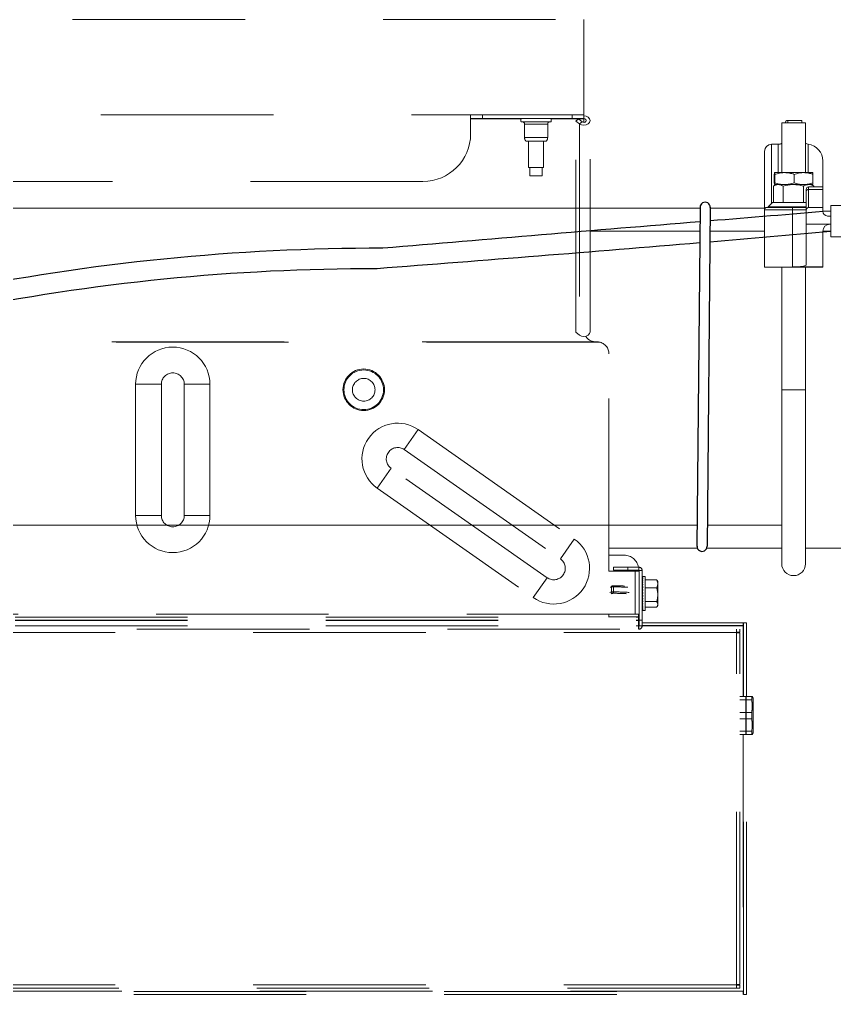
# Model space of a CAD drawing. Header units: feet. Extents: x 0.3 to 98.5, y -18.6 to 31.5.
# Drawn here: x 61.306 to 61.897, y -5.696 to -4.99 of the extents above; entities that cross this region are included whole.
import ezdxf

# ---------------------------------------------------------------- set-up
doc = ezdxf.new("R2010")
doc.units = ezdxf.units.FT
doc.header["$MEASUREMENT"] = 0
doc.linetypes.add('DASHED2', pattern=[0.375, 0.25, -0.125])
for name, color, linetype in [('E-DETL', 1, 'Continuous'), ('S-STEL-ANGL', 3, 'Continuous'), ('S-TRACKER TABLE', 252, 'Continuous'), ('STRINGS', 30, 'Continuous')]:
    doc.layers.add(name, color=color, linetype=linetype)

msp = doc.modelspace()

# ---------------------------------------------------------------- linework, layer by layer
at = {"layer": 'E-DETL', "color": 10, "linetype": 'Continuous', "lineweight": 0}
msp.add_lwpolyline([(61.89406, -5.12463), (61.94368, -5.12463), (61.94368, -5.1473), (61.89406, -5.1473)], close=True, dxfattribs=at)
at = {"layer": 'S-STEL-ANGL', "flags": 128}
for points in [[(61.79946, -5.12578), (61.79718, -5.3716)], [(61.80674, -5.12584), (61.80447, -5.37167)]]:
    msp.add_lwpolyline(points, dxfattribs=at)
at = {"layer": 'S-STEL-ANGL'}
for centre, start, end in [((61.8031, -5.12592), 357.76861, 181.17011), ((61.80083, -5.37152), 177.76861, 1.17011)]:
    msp.add_arc(centre, 0.00364, start, end, dxfattribs=at)
at = {"layer": 'S-TRACKER TABLE', "linetype": 'DASHED2', "lineweight": 15, "ltscale": 0.5}
for p, q in [((61.11971, -4.98997), (61.71521, -4.98997)), ((61.71521, -4.98997), (61.71521, -5.05901)), ((61.71526, -5.05901), (61.1195, -5.05901)), ((61.63314, -5.05901), (61.63314, -5.07275)), ((61.71526, -5.06177), (61.63314, -5.06177)), ((61.63314, -5.06182), (61.66972, -5.06182)), ((61.64177, -5.05901), (61.64177, -5.06177)), ((61.69149, -5.06182), (61.71526, -5.06182)), ((61.70663, -5.06177), (61.70663, -5.05901)), ((61.71134, -5.06201), (61.70939, -5.06351)), ((61.71134, -5.06201), (61.71404, -5.06408)), ((61.71526, -5.06447), (61.71526, -5.05901)), ((61.66973, -5.06401), (61.69148, -5.06401)), ((61.67222, -5.06574), (61.67222, -5.07535)), ((61.67222, -5.06574), (61.68899, -5.06574)), ((61.68899, -5.07535), (61.68899, -5.06574)), ((61.70939, -5.06351), (61.71209, -5.06558)), ((61.70939, -5.21652), (61.70939, -5.06351)), ((61.71404, -5.06408), (61.71209, -5.06558)), ((61.71209, -5.06558), (61.71209, -5.21859)), ((61.71975, -5.21616), (61.71975, -5.06314)), ((61.67222, -5.07535), (61.68899, -5.07535)), ((61.67317, -5.07803), (61.68804, -5.07803)), ((61.67512, -5.07803), (61.67512, -5.0971)), ((61.68608, -5.0971), (61.68608, -5.07803)), ((61.68608, -5.0971), (61.67512, -5.0971)), ((61.67612, -5.0971), (61.67612, -5.10313)), ((61.68509, -5.10313), (61.68509, -5.0971)), ((61.68509, -5.10313), (61.67612, -5.10313)), ((61.59862, -5.10727), (61.23614, -5.10727)), ((61.71209, -5.21859), (61.70939, -5.21652)), ((61.72626, -5.2236), (61.1085, -5.2236)), ((61.72311, -5.22343), (61.11181, -5.22343)), ((61.72476, -5.22347), (61.72389, -5.22347)), ((61.73339, -5.3895), (61.73339, -5.2321)), ((61.39044, -5.25417), (61.40909, -5.25417)), ((61.39044, -5.25417), (61.39044, -5.34911)), ((61.40909, -5.25417), (61.40909, -5.34911)), ((61.42567, -5.25417), (61.44432, -5.25417)), ((61.42567, -5.34911), (61.42567, -5.25417)), ((61.44432, -5.34911), (61.44432, -5.25417)), ((61.58509, -5.30144), (61.59519, -5.28702)), ((61.59519, -5.28702), (61.7083, -5.36623)), ((61.58509, -5.30144), (61.6982, -5.38064)), ((61.56549, -5.32944), (61.57558, -5.31502)), ((61.6887, -5.39422), (61.57558, -5.31502)), ((61.56549, -5.32944), (61.6786, -5.40864)), ((61.39044, -5.34911), (61.40909, -5.34911)), ((61.42567, -5.34911), (61.44432, -5.34911)), ((61.6982, -5.38064), (61.7083, -5.36623)), ((61.74452, -5.378), (61.73339, -5.378)), ((61.7367, -5.38873), (61.7367, -5.38663)), ((61.7367, -5.38663), (61.75509, -5.38663)), ((61.74706, -5.38663), (61.74706, -5.38873)), ((61.75509, -5.38873), (61.75509, -5.38663)), ((61.6786, -5.40864), (61.6887, -5.39422)), ((61.75531, -5.3895), (61.73339, -5.3895)), ((61.75509, -5.38873), (61.7367, -5.38873)), ((61.75233, -5.42056), (61.75233, -5.3895)), ((61.75488, -5.3895), (61.75488, -5.38873)), ((61.75531, -5.38895), (61.75741, -5.38895)), ((61.75531, -5.42918), (61.75531, -5.38895)), ((61.75741, -5.42918), (61.75741, -5.38895)), ((61.75749, -5.3934), (61.75772, -5.3934)), ((61.75749, -5.3934), (61.75749, -5.39342)), ((61.75749, -5.39342), (61.75761, -5.39342)), ((61.75749, -5.39346), (61.75749, -5.39342)), ((61.75749, -5.39346), (61.75798, -5.39346)), ((61.75749, -5.39346), (61.75751, -5.39386)), ((61.75749, -5.39352), (61.75749, -5.39352)), ((61.7575, -5.39364), (61.75749, -5.39352)), ((61.75749, -5.39364), (61.7575, -5.39364)), ((61.7575, -5.39375), (61.75749, -5.39364)), ((61.75749, -5.39375), (61.7575, -5.39375)), ((61.7575, -5.39387), (61.75749, -5.39375)), ((61.75749, -5.39388), (61.75798, -5.39388)), ((61.75752, -5.3946), (61.75749, -5.39388)), ((61.75749, -5.39402), (61.7575, -5.39402)), ((61.7575, -5.39424), (61.75749, -5.39402)), ((61.75749, -5.39425), (61.75751, -5.39425)), ((61.7575, -5.39443), (61.75749, -5.39425)), ((61.75749, -5.39443), (61.75751, -5.39443)), ((61.7575, -5.39464), (61.75749, -5.39443)), ((61.75749, -5.39465), (61.75798, -5.39465)), ((61.75754, -5.39565), (61.75749, -5.39465)), ((61.75969, -5.39339), (61.75757, -5.39339)), ((61.75969, -5.4179), (61.75969, -5.39339)), ((61.73591, -5.40014), (61.73504, -5.40032)), ((61.73532, -5.40098), (61.73532, -5.40461)), ((61.73658, -5.40554), (61.73658, -5.4001)), ((61.75751, -5.40039), (61.75741, -5.40039)), ((61.75741, -5.4004), (61.75757, -5.4004)), ((61.75756, -5.40042), (61.75741, -5.40042)), ((61.75754, -5.4005), (61.75741, -5.4005)), ((61.75741, -5.4006), (61.75752, -5.4006)), ((61.7575, -5.40068), (61.75741, -5.40068)), ((61.75741, -5.40093), (61.75751, -5.40093)), ((61.75752, -5.401), (61.75741, -5.401)), ((61.75741, -5.40141), (61.75756, -5.40141)), ((61.75757, -5.40147), (61.75741, -5.40147)), ((61.75749, -5.39487), (61.7575, -5.39487)), ((61.75751, -5.39518), (61.75749, -5.39487)), ((61.75749, -5.39521), (61.75752, -5.39521)), ((61.7575, -5.39546), (61.75749, -5.39521)), ((61.75749, -5.39546), (61.75753, -5.39546)), ((61.7575, -5.39573), (61.75749, -5.39546)), ((61.75749, -5.39576), (61.75798, -5.39576)), ((61.75755, -5.39698), (61.75749, -5.39576)), ((61.75749, -5.39605), (61.75751, -5.39605)), ((61.75751, -5.39643), (61.75749, -5.39605)), ((61.75749, -5.39648), (61.75753, -5.39648)), ((61.75751, -5.3968), (61.75749, -5.39648)), ((61.75749, -5.3968), (61.75754, -5.3968)), ((61.75751, -5.39711), (61.75749, -5.3968)), ((61.75749, -5.39717), (61.75798, -5.39717)), ((61.75757, -5.39855), (61.75749, -5.39717)), ((61.75749, -5.39751), (61.75751, -5.39751)), ((61.75752, -5.39794), (61.75749, -5.39751)), ((61.75749, -5.39803), (61.75754, -5.39803)), ((61.75752, -5.39841), (61.75749, -5.39803)), ((61.75749, -5.39841), (61.75756, -5.39841)), ((61.75751, -5.39875), (61.75749, -5.39841)), ((61.75749, -5.39883), (61.75798, -5.39883)), ((61.7576, -5.40029), (61.75749, -5.39883)), ((61.75749, -5.39923), (61.75752, -5.39923)), ((61.75753, -5.39968), (61.75749, -5.39923)), ((61.75749, -5.39982), (61.75756, -5.39982)), ((61.75753, -5.40023), (61.75749, -5.39982)), ((61.75749, -5.40023), (61.75759, -5.40023)), ((61.75751, -5.4004), (61.75749, -5.40023)), ((61.75749, -5.40071), (61.75798, -5.40071)), ((61.75763, -5.40213), (61.75749, -5.40071)), ((61.75969, -5.39569), (61.76803, -5.39569)), ((61.75969, -5.39574), (61.76803, -5.39574)), ((61.75969, -5.40163), (61.76803, -5.40163)), ((61.76803, -5.39574), (61.76822, -5.39621)), ((61.76803, -5.40163), (61.7688, -5.39869)), ((61.7688, -5.39702), (61.76831, -5.39616)), ((61.7688, -5.39702), (61.7688, -5.41428)), ((61.75741, -5.40201), (61.75762, -5.40201)), ((61.75763, -5.40206), (61.75741, -5.40206)), ((61.75741, -5.40272), (61.75749, -5.40272)), ((61.7575, -5.40277), (61.75741, -5.40277)), ((61.75741, -5.40353), (61.75763, -5.40353)), ((61.75763, -5.40356), (61.75741, -5.40356)), ((61.75741, -5.4044), (61.75759, -5.4044)), ((61.75759, -5.40441), (61.75741, -5.40441)), ((61.75741, -5.4053), (61.75777, -5.4053)), ((61.75787, -5.40531), (61.75741, -5.40531)), ((61.75741, -5.40622), (61.75766, -5.40622)), ((61.75741, -5.40712), (61.75777, -5.40712)), ((61.75741, -5.40797), (61.75765, -5.40797)), ((61.75741, -5.40875), (61.75754, -5.40875)), ((61.75749, -5.40273), (61.75798, -5.40273)), ((61.7577, -5.40395), (61.75749, -5.40273)), ((61.75749, -5.40484), (61.75798, -5.40484)), ((61.75777, -5.4053), (61.75749, -5.40484)), ((61.75749, -5.40698), (61.75798, -5.40698)), ((61.75777, -5.40712), (61.75749, -5.40907)), ((61.75777, -5.40712), (61.7578, -5.40698)), ((61.75741, -5.40944), (61.75764, -5.40944)), ((61.75741, -5.41002), (61.75759, -5.41002)), ((61.75741, -5.41046), (61.75755, -5.41046)), ((61.75741, -5.41075), (61.75752, -5.41075)), ((61.75741, -5.41089), (61.75751, -5.41089)), ((61.75741, -5.4109), (61.75751, -5.4109)), ((61.75749, -5.40907), (61.75798, -5.40907)), ((61.75767, -5.40907), (61.75749, -5.41106)), ((61.75757, -5.41106), (61.75749, -5.41207)), ((61.75753, -5.41106), (61.75749, -5.41148)), ((61.75749, -5.41106), (61.75798, -5.41106)), ((61.75762, -5.41106), (61.75749, -5.41289)), ((61.75759, -5.41106), (61.75749, -5.41246)), ((61.75749, -5.41207), (61.75752, -5.41207)), ((61.75755, -5.41289), (61.75749, -5.41378)), ((61.75752, -5.41289), (61.75749, -5.41326)), ((61.75749, -5.41289), (61.75798, -5.41289)), ((61.75758, -5.41289), (61.75749, -5.4145)), ((61.75756, -5.41289), (61.75749, -5.41413)), ((61.75749, -5.41378), (61.75751, -5.41378)), ((61.75753, -5.4145), (61.75749, -5.41525)), ((61.75751, -5.4145), (61.75749, -5.41481)), ((61.75749, -5.4145), (61.75798, -5.4145)), ((61.75756, -5.4145), (61.75749, -5.41583)), ((61.75754, -5.4145), (61.75749, -5.41553)), ((61.75749, -5.41525), (61.75751, -5.41525)), ((61.75752, -5.41583), (61.75749, -5.41643)), ((61.7575, -5.41583), (61.75749, -5.41609)), ((61.75749, -5.41583), (61.75798, -5.41583)), ((61.75754, -5.41583), (61.75749, -5.41686)), ((61.75753, -5.41583), (61.75749, -5.41664)), ((61.75969, -5.41154), (61.76803, -5.41154)), ((61.75969, -5.41555), (61.76803, -5.41555)), ((61.75969, -5.41561), (61.76803, -5.41561)), ((61.76803, -5.41555), (61.7688, -5.41355)), ((61.76819, -5.41535), (61.76831, -5.41514)), ((61.76831, -5.41514), (61.7688, -5.41428)), ((61.07815, -5.42288), (61.75488, -5.42288)), ((61.75531, -5.42056), (61.07945, -5.42056)), ((61.73339, -5.42056), (61.73339, -5.42288)), ((61.75488, -5.42266), (61.73339, -5.42266)), ((61.75488, -5.42056), (61.75488, -5.43151)), ((61.75749, -5.41643), (61.7575, -5.41643)), ((61.75751, -5.41686), (61.75749, -5.41728)), ((61.7575, -5.41686), (61.75749, -5.41704)), ((61.75749, -5.41686), (61.75798, -5.41686)), ((61.75752, -5.41686), (61.75749, -5.41755)), ((61.75751, -5.41686), (61.75749, -5.41741)), ((61.75749, -5.41728), (61.7575, -5.41728)), ((61.7575, -5.41755), (61.75749, -5.41777)), ((61.7575, -5.41755), (61.75749, -5.41765)), ((61.75749, -5.41755), (61.75798, -5.41755)), ((61.7575, -5.41755), (61.75749, -5.41788)), ((61.7575, -5.41755), (61.75749, -5.41783)), ((61.75749, -5.41777), (61.75749, -5.41777)), ((61.75749, -5.41788), (61.75749, -5.4179)), ((61.75749, -5.41788), (61.75798, -5.41788)), ((61.75757, -5.4179), (61.75969, -5.4179)), ((61.07815, -5.42498), (61.75488, -5.42498)), ((61.07815, -5.4252), (61.75488, -5.4252)), ((61.07815, -5.42918), (61.75488, -5.42918)), ((61.75531, -5.42681), (61.75488, -5.42681)), ((61.75531, -5.42892), (61.75488, -5.42892)), ((61.75488, -5.42914), (61.75531, -5.42914)), ((61.75509, -5.4294), (61.75488, -5.4294)), ((61.75509, -5.4294), (61.75509, -5.43151)), ((61.75741, -5.42498), (61.75531, -5.42498)), ((61.75531, -5.42918), (61.75741, -5.42918)), ((61.83052, -5.42681), (61.75741, -5.42681)), ((61.83052, -5.42892), (61.75741, -5.42892)), ((61.75741, -5.42914), (61.83052, -5.42914)), ((61.83052, -5.42681), (61.83052, -5.42918)), ((61.83052, -5.42918), (61.83083, -5.42918)), ((61.83061, -5.42918), (61.83061, -5.48039)), ((61.83083, -5.48039), (61.83083, -5.42681)), ((61.83294, -5.42681), (61.83083, -5.42681)), ((61.83294, -5.48039), (61.83294, -5.42681)), ((60.94137, -5.43151), (61.82825, -5.43151)), ((61.8257, -5.43383), (60.94392, -5.43383)), ((61.8257, -5.43405), (61.8257, -5.43151)), ((61.82825, -5.43361), (61.8257, -5.43361)), ((61.82825, -5.43405), (61.8257, -5.43405)), ((61.82592, -5.68885), (61.82592, -5.43405)), ((61.82825, -5.43151), (61.82825, -5.43361)), ((61.82825, -5.68885), (61.82825, -5.43405)), ((61.82825, -5.48039), (61.83248, -5.48039)), ((61.83248, -5.48275), (61.82825, -5.48275)), ((61.83248, -5.50783), (61.83248, -5.48039)), ((61.83292, -5.48382), (61.83248, -5.48382)), ((61.83292, -5.48039), (61.83682, -5.48039)), ((61.83292, -5.50783), (61.83292, -5.48039)), ((61.83682, -5.48275), (61.83292, -5.48275)), ((61.83682, -5.48275), (61.83682, -5.48039)), ((61.83783, -5.4816), (61.83726, -5.48039)), ((61.83783, -5.50663), (61.83783, -5.4816)), ((61.82825, -5.49175), (61.83248, -5.49175)), ((61.83292, -5.49175), (61.83682, -5.49175)), ((61.83682, -5.49648), (61.83682, -5.49175)), ((61.83248, -5.49648), (61.82825, -5.49648)), ((61.83682, -5.49648), (61.83292, -5.49648)), ((61.82825, -5.50547), (61.83248, -5.50547)), ((61.83248, -5.5044), (61.83292, -5.5044)), ((61.83292, -5.50547), (61.83682, -5.50547)), ((61.83682, -5.50783), (61.83682, -5.50547)), ((61.83726, -5.50783), (61.83783, -5.50663)), ((61.83248, -5.50783), (61.82825, -5.50783)), ((61.83061, -5.50783), (61.83061, -5.69373)), ((61.83083, -5.69609), (61.83083, -5.50783)), ((61.83682, -5.50783), (61.83292, -5.50783)), ((61.83294, -5.69609), (61.83294, -5.50783)), ((61.8257, -5.68908), (60.94392, -5.68908)), ((61.8257, -5.68885), (61.82825, -5.68885)), ((61.8257, -5.6914), (61.8257, -5.68885)), ((61.82825, -5.6893), (61.8257, -5.6893)), ((61.82825, -5.6893), (61.82825, -5.6914)), ((61.83052, -5.69377), (60.93909, -5.69377)), ((60.93909, -5.69399), (61.83052, -5.69399)), ((60.93909, -5.69609), (61.83052, -5.69609)), ((61.82825, -5.6914), (60.94137, -5.6914)), ((61.83052, -5.69609), (61.83052, -5.69373)), ((61.83083, -5.69373), (61.83052, -5.69373)), ((61.83294, -5.69609), (61.83083, -5.69609))]:
    msp.add_line(p, q, dxfattribs=at)
at = {"layer": 'S-TRACKER TABLE', "linetype": 'Continuous', "lineweight": 15}
for p, q in [((61.85858, -5.0648), (61.85858, -5.10088)), ((61.85858, -5.0648), (61.87584, -5.0648)), ((61.87325, -5.06307), (61.86289, -5.06307)), ((61.86289, -5.06307), (61.86289, -5.0648)), ((61.87325, -5.06307), (61.87325, -5.0648)), ((61.87584, -5.10088), (61.87584, -5.0648)), ((61.85599, -5.08033), (61.85124, -5.08033)), ((61.85124, -5.08033), (61.85124, -5.12323)), ((61.85599, -5.10088), (61.85599, -5.08033)), ((61.87778, -5.10088), (61.87778, -5.08029)), ((61.84607, -5.08551), (61.84607, -5.16923)), ((61.88835, -5.12884), (61.88835, -5.09228)), ((61.85321, -5.10827), (61.85321, -5.10211)), ((61.8534, -5.10088), (61.8534, -5.10088)), ((61.88101, -5.10088), (61.85341, -5.10088)), ((61.8536, -5.10827), (61.8536, -5.10211)), ((61.86761, -5.10827), (61.86761, -5.10211)), ((61.88102, -5.10088), (61.88102, -5.10088)), ((61.88121, -5.10827), (61.88121, -5.10211)), ((61.85253, -5.12262), (61.85253, -5.11064)), ((61.8545, -5.10951), (61.85268, -5.11055)), ((61.8534, -5.1095), (61.8534, -5.10951)), ((61.85341, -5.10951), (61.88101, -5.10951)), ((61.85961, -5.12262), (61.85961, -5.11064)), ((61.87428, -5.12262), (61.87428, -5.11064)), ((61.88835, -5.11124), (61.878, -5.11124)), ((61.878, -5.11124), (61.878, -5.12608)), ((61.88174, -5.11055), (61.87992, -5.10951)), ((61.88102, -5.10951), (61.88102, -5.1095)), ((61.88172, -5.11058), (61.88189, -5.11064)), ((61.88189, -5.11124), (61.88189, -5.11064)), ((61.87627, -5.16777), (61.87627, -5.11296)), ((61.88835, -5.11313), (61.878, -5.11313)), ((61.84779, -5.12608), (61.87627, -5.12608)), ((61.85185, -5.12262), (61.84874, -5.12573)), ((61.84874, -5.12573), (61.84874, -5.12598)), ((61.87627, -5.12573), (61.84874, -5.12573)), ((61.84877, -5.12608), (61.84893, -5.12607)), ((61.84893, -5.12608), (61.84893, -5.12573)), ((61.84893, -5.12608), (61.84979, -5.12607)), ((61.84931, -5.12608), (61.84979, -5.12607)), ((61.84979, -5.12608), (61.84979, -5.12573)), ((61.84979, -5.12608), (61.85133, -5.12606)), ((61.85055, -5.12608), (61.85133, -5.12607)), ((61.85133, -5.12608), (61.85133, -5.12573)), ((61.85133, -5.12608), (61.85347, -5.12605)), ((61.87627, -5.12262), (61.85185, -5.12262)), ((61.85242, -5.12608), (61.85347, -5.12606)), ((61.85347, -5.12608), (61.85347, -5.12573)), ((61.85347, -5.12608), (61.85614, -5.12604)), ((61.85487, -5.12608), (61.85598, -5.12606)), ((61.85598, -5.12604), (61.85598, -5.12608)), ((61.85614, -5.12608), (61.85614, -5.12573)), ((61.85614, -5.12608), (61.85924, -5.12603)), ((61.85924, -5.12608), (61.85924, -5.12573)), ((61.85924, -5.12608), (61.86236, -5.12601)), ((61.86264, -5.12608), (61.86264, -5.12573)), ((61.86264, -5.12608), (61.86443, -5.12601)), ((61.86622, -5.12608), (61.86622, -5.12573)), ((61.86881, -5.12601), (61.86881, -5.12583)), ((61.86984, -5.12608), (61.86881, -5.12601)), ((61.86984, -5.12608), (61.86984, -5.12573)), ((61.87094, -5.12601), (61.87094, -5.12597)), ((61.87335, -5.12608), (61.87094, -5.12601)), ((61.87335, -5.12608), (61.87335, -5.12573)), ((61.87627, -5.12607), (61.87386, -5.12602)), ((61.88835, -5.12608), (61.878, -5.12608)), ((61.22748, -5.12659), (61.79945, -5.12659)), ((61.80674, -5.12659), (61.84607, -5.12659)), ((61.87627, -5.1278), (61.84607, -5.1278)), ((61.86634, -5.16921), (61.86634, -5.1278)), ((61.89181, -5.13229), (61.89406, -5.13229)), ((61.89406, -5.13816), (61.87627, -5.13816)), ((61.7993, -5.14334), (61.71975, -5.14334)), ((61.84607, -5.14334), (61.80658, -5.14334)), ((61.89406, -5.14334), (61.88835, -5.14334)), ((61.88835, -5.14334), (61.88835, -5.16923)), ((61.84607, -5.16923), (61.88835, -5.16923)), ((61.85858, -5.16923), (61.85858, -5.38412)), ((61.86218, -5.16923), (61.86634, -5.16921)), ((61.86634, -5.16921), (61.86947, -5.16914)), ((61.86947, -5.16914), (61.88835, -5.16914)), ((61.87584, -5.38412), (61.87584, -5.16923)), ((61.85858, -5.25812), (61.87584, -5.25812)), ((61.79733, -5.35616), (61.22748, -5.35616)), ((61.85858, -5.35616), (61.80461, -5.35616)), ((61.73339, -5.3729), (61.79746, -5.3729)), ((61.8042, -5.3729), (61.85858, -5.3729)), ((61.87584, -5.3729), (62.1642, -5.3729))]:
    msp.add_line(p, q, dxfattribs=at)
at = {"layer": 'S-TRACKER TABLE', "linetype": 'DASHED2', "lineweight": 15, "ltscale": 0.5, "flags": 128}
for points in [[(61.71209, -5.06558), (61.71355, -5.06632), (61.71526, -5.06658), (61.71698, -5.06632), (61.71844, -5.06558), (61.71941, -5.06446), (61.71975, -5.06314), (61.71941, -5.06183), (61.71844, -5.06071), (61.71698, -5.05997), (61.71526, -5.05971)], [(61.71404, -5.06408), (61.71467, -5.06439), (61.71541, -5.06446), (61.71613, -5.06429), (61.71668, -5.0639), (61.71696, -5.06337), (61.71693, -5.0628), (61.71659, -5.06229), (61.71599, -5.06195), (61.71526, -5.06182)], [(61.71975, -5.21616), (61.71941, -5.21747), (61.71844, -5.21859), (61.71698, -5.21933), (61.71526, -5.2196), (61.71355, -5.21933), (61.71209, -5.21859)], [(61.73419, -5.40121), (61.73452, -5.40114), (61.73532, -5.40098)], [(61.73532, -5.40461), (61.73452, -5.40476), (61.73396, -5.40489)], [(61.73493, -5.40581), (61.73531, -5.40572), (61.73607, -5.40557)]]:
    msp.add_lwpolyline(points, dxfattribs=at)
at = {"layer": 'S-TRACKER TABLE', "linetype": 'DASHED2', "lineweight": 15, "ltscale": 0.5}
for radius in [0.01504, 0.01435, 0.0082]:
    msp.add_circle((61.55572, -5.25812), radius, dxfattribs=at)
for centre, radius, start, end in [((61.6737, -5.06289), 0.00413, 164.22069, 195.77931), ((61.68751, -5.06289), 0.00413, 344.22069, 15.77931), ((61.67049, -5.06574), 0.00173, 0, 90), ((61.69072, -5.06574), 0.00173, 90, 180), ((61.59862, -5.07275), 0.03452, 270, 0), ((61.72389, -5.21484), 0.00863, 212.25019, 264.78914), ((61.72476, -5.2321), 0.00863, 0, 79.95638), ((61.41738, -5.25417), 0.02694, 0, 180), ((61.41738, -5.25417), 0.00829, 0, 180), ((61.58034, -5.30823), 0.02589, 55, 235), ((61.58034, -5.30823), 0.00829, 55, 235), ((61.41738, -5.34911), 0.02694, 180, 0), ((61.41738, -5.34911), 0.00829, 180, 0), ((61.69345, -5.38743), 0.02589, 235, 55), ((61.69345, -5.38743), 0.00829, 235, 55), ((61.74452, -5.38835), 0.01036, 9.59407, 90), ((61.75509, -5.38895), 0.00232, 0, 90), ((61.75509, -5.38895), 0.000219, 360, 90), ((61.73617, -5.40094), 0.000853, 121.89496, 182.8512), ((61.73646, -5.40882), 0.00792, 89.14791, 98.30126), ((61.73602, -5.40076), 0.000624, 85.24895, 119.14318), ((61.7367, -5.56923), 0.16913, 87.30875, 90.03983), ((61.73683, -5.56992), 0.16903, 86.51648, 90.08562), ((61.73624, -5.40466), 0.000928, 176.49584, 259.51359), ((61.73646, -5.41245), 0.00792, 89.14791, 98.30126), ((61.73653, -5.40871), 0.00317, 89.14791, 98.30126), ((61.73687, -5.57137), 0.16684, 86.1962, 90.09869), ((61.7368, -5.56908), 0.16354, 86.71069, 90.07812), ((61.75509, -5.42918), 0.000219, 270, 0), ((61.75509, -5.42918), 0.00232, 270, 0)]:
    msp.add_arc(centre, radius, start, end, dxfattribs=at)
at = {"layer": 'S-TRACKER TABLE', "linetype": 'Continuous', "lineweight": 15}
for centre, radius, start, end in [((61.86289, -5.0648), 0.00173, 90, 180), ((61.85124, -5.08551), 0.00518, 90, 180), ((61.85599, -5.07516), 0.00518, 270, 300), ((61.87843, -5.07516), 0.00518, 240, 262.81924), ((61.87627, -5.09228), 0.01208, 0, 82.81924), ((61.878, -5.11296), 0.00173, 90, 180), ((61.87783, -5.11469), 0.00157, 83.8526, 172.11774), ((61.84779, -5.1278), 0.00173, 90, 180), ((61.87689, -5.12737), 0.01056, 172.95591, 182.3375), ((61.89181, -5.12884), 0.00345, 180, 270), ((61.89353, -5.14334), 0.00518, 90, 180), ((61.86721, -5.38412), 0.00863, 180, 0)]:
    msp.add_arc(centre, radius, start, end, dxfattribs=at)
for centre, major_axis, ratio, start_param, end_param in [((61.86721, -5.1259), (0.01847, 0.00008), 0.095252, 2.998424, 3.141184), ((61.86721, -5.1259), (0.01847, 0.00042), 0.092546, 2.800359, 2.996709), ((61.86721, -5.1259), (0.01847, 0.00075), 0.086235, 2.602625, 2.798975), ((61.86721, -5.1259), (0.01847, 0.00105), 0.076594, 2.405434, 2.601784), ((61.86721, -5.1259), (0.01847, 0.0013), 0.064031, 2.20891, 2.40526), ((61.86721, -5.1259), (0.01847, 0.00151), 0.049059, 2.013073, 2.209423), ((61.86721, -5.1259), (0.01847, 0.00166), 0.032266, 1.81784, 2.01419), ((61.86721, -5.1259), (0.01123, 0.00101), 0.032266, 1.986978, 2.01419), ((61.86721, -5.1259), (0.01847, 0.00174), 0.014288, 1.623039, 1.819388), ((61.86721, -5.1259), (0.01123, 0.00106), 0.014288, 1.657683, 1.819388), ((61.86721, -5.1259), (0.01847, 0.00176), 0.004212, 4.658399, 4.854748), ((61.86721, -5.1259), (0.01847, 0.00171), 0.022558, 4.85306, 5.049409), ((61.86721, -5.1259), (0.01847, 0.0016), 0.040079, 5.048031, 5.221762), ((61.878, -5.12829), (0, 0.00221), 0.780869, 0, 1.570796), ((61.86591, -5.16777), (0.01036, 0), 0.141454, 5.062422, 6.283185)]:
    msp.add_ellipse(centre, major_axis=major_axis, ratio=ratio, start_param=start_param, end_param=end_param, dxfattribs=at)
at = {"layer": 'S-TRACKER TABLE', "linetype": 'DASHED2', "lineweight": 15, "ltscale": 0.5}
for major_axis, ratio, start_param, end_param in [((-0.00044, 0.01225), 0.22811, 6.275058, 6.302781), ((-0.0002, 0.01225), 0.23031, 6.279483, 6.388041), ((0.00032, 0.01225), 0.229358, 0.114613, 0.289146), ((0.00083, 0.01225), 0.220714, 0.298055, 0.472587), ((0.00131, 0.01225), 0.204887, 0.479445, 0.653978), ((0.00173, 0.01225), 0.182734, 0.657957, 0.83249), ((0.00209, 0.01225), 0.155311, 0.83323, 1.007763), ((0.00239, 0.01225), 0.123735, 1.005344, 1.179877), ((0.00226, 0.01225), 0.138805, 1.073339, 1.100535), ((0.00261, 0.01225), 0.089083, 1.17473, 1.349263), ((0.00276, 0.01225), 0.052352, 1.34206, 1.516593), ((0.00282, 0.01225), 0.014453, 1.508151, 1.682684), ((0.00281, 0.01225), 0.023761, 4.434755, 4.609288), ((0.00273, 0.01225), 0.061455, 4.268442, 4.442975), ((0.00256, 0.01225), 0.097766, 4.100683, 4.275215), ((0.00265, 0.01225), 0.081178, 4.178613, 4.205444), ((0.00232, 0.01225), 0.131762, 3.930685, 4.105218), ((0.00201, 0.01225), 0.162427, 3.757828, 3.932361), ((0.00163, 0.01225), 0.188667, 3.581757, 3.75629), ((0.00119, 0.01225), 0.209369, 3.402491, 3.577024), ((0.00071, 0.01225), 0.223512, 3.220507, 3.39504), ((0.00044, 0.01225), 0.22811, 3.121997, 3.190219), ((0.0002, 0.01225), 0.23031, 3.079319, 3.21127)]:
    msp.add_ellipse((61.75798, -5.40565), major_axis=major_axis, ratio=ratio, start_param=start_param, end_param=end_param, dxfattribs=at)
for points, knots in [([(61.67222, -5.07535), (61.67226, -5.0759), (61.67235, -5.07688), (61.67292, -5.07768), (61.67317, -5.07803)], [0, 0, 0, 0, 0.563081, 1, 1, 1, 1]), ([(61.68804, -5.07803), (61.68834, -5.07758), (61.6889, -5.07676), (61.68896, -5.07578), (61.68899, -5.07535)], [0, 0, 0, 0, 0.553144, 1, 1, 1, 1]), ([(61.72389, -5.22347), (61.72375, -5.22346), (61.72349, -5.22346), (61.72323, -5.22344), (61.72311, -5.22343)], [0, 0, 0, 0, 0.558217, 1, 1, 1, 1]), ([(61.72626, -5.2236), (61.72612, -5.22357), (61.72562, -5.22349), (61.72512, -5.22348), (61.72476, -5.22347)], [0, 0, 0, 0, 0.289982, 1, 1, 1, 1]), ([(61.73658, -5.40014), (61.7365, -5.40014), (61.73633, -5.40015), (61.73609, -5.40016), (61.73588, -5.40018), (61.73577, -5.4002), (61.73572, -5.40021)], [0, 0, 0, 0, 0.24677, 0.495701, 0.746781, 1, 1, 1, 1]), ([(61.7688, -5.39869), (61.7688, -5.39862), (61.76879, -5.39762), (61.7684, -5.39665), (61.76803, -5.39574)], [0, 0, 0, 0, 0.070201, 1, 1, 1, 1]), ([(61.7688, -5.40658), (61.7688, -5.40618), (61.76876, -5.4045), (61.76835, -5.40287), (61.76803, -5.40163)], [0, 0, 0, 0, 0.24226, 1, 1, 1, 1]), ([(61.76803, -5.41154), (61.76814, -5.41117), (61.76859, -5.40956), (61.76871, -5.40788), (61.7688, -5.40658)], [0, 0, 0, 0, 0.224231, 1, 1, 1, 1]), ([(61.7688, -5.41355), (61.7688, -5.4135), (61.76879, -5.41282), (61.7684, -5.41215), (61.76803, -5.41154)], [0, 0, 0, 0, 0.070201, 1, 1, 1, 1]), ([(61.83682, -5.48039), (61.8371, -5.48039), (61.83739, -5.48039), (61.83725, -5.48039), (61.83724, -5.48039)], [0, 0, 0, 0, 0.953939, 1, 1, 1, 1]), ([(61.83682, -5.49175), (61.83704, -5.49027), (61.83748, -5.48727), (61.83704, -5.48427), (61.83682, -5.48275)], [0, 0, 0, 0, 0.493017, 1, 1, 1, 1]), ([(61.83682, -5.50547), (61.83704, -5.50399), (61.83748, -5.50099), (61.83704, -5.498), (61.83682, -5.49648)], [0, 0, 0, 0, 0.493017, 1, 1, 1, 1]), ([(61.83725, -5.50783), (61.83726, -5.50783), (61.83739, -5.50783), (61.8371, -5.50783), (61.83682, -5.50783)], [0, 0, 0, 0, 0.020667, 1, 1, 1, 1])]:
    msp.add_open_spline(points, degree=3, knots=knots, dxfattribs=at)
at = {"layer": 'S-TRACKER TABLE', "linetype": 'Continuous', "lineweight": 15}
for points, knots in [([(61.85341, -5.10088), (61.85339, -5.10089), (61.85332, -5.10096), (61.85325, -5.10162), (61.85321, -5.10211)], [0, 0, 0, 0, 0.268634, 1, 1, 1, 1]), ([(61.8536, -5.10211), (61.85359, -5.10192), (61.85352, -5.1012), (61.85346, -5.10101), (61.85341, -5.10088)], [0, 0, 0, 0, 0.257551, 1, 1, 1, 1]), ([(61.86061, -5.10088), (61.86044, -5.10088), (61.85918, -5.10089), (61.85681, -5.10116), (61.85468, -5.10179), (61.8536, -5.10211)], [0, 0, 0, 0, 0.070086, 0.530782, 1, 1, 1, 1]), ([(61.86761, -5.10211), (61.86647, -5.10176), (61.86418, -5.10107), (61.8618, -5.10094), (61.86061, -5.10088)], [0, 0, 0, 0, 0.495458, 1, 1, 1, 1]), ([(61.87441, -5.10088), (61.87425, -5.10088), (61.87303, -5.10089), (61.87073, -5.10116), (61.86865, -5.10179), (61.86761, -5.10211)], [0, 0, 0, 0, 0.070086, 0.530782, 1, 1, 1, 1]), ([(61.88121, -5.10211), (61.88011, -5.10176), (61.87788, -5.10107), (61.87557, -5.10094), (61.87441, -5.10088)], [0, 0, 0, 0, 0.495458, 1, 1, 1, 1]), ([(61.88121, -5.10211), (61.8812, -5.10192), (61.88113, -5.1012), (61.88106, -5.10101), (61.88101, -5.10088)], [0, 0, 0, 0, 0.257551, 1, 1, 1, 1]), ([(61.85607, -5.10951), (61.85599, -5.10951), (61.85479, -5.10952), (61.85362, -5.1101), (61.85253, -5.11064)], [0, 0, 0, 0, 0.07022, 1, 1, 1, 1]), ([(61.85341, -5.10951), (61.85339, -5.10949), (61.85332, -5.10942), (61.85325, -5.10876), (61.85321, -5.10827)], [0, 0, 0, 0, 0.268634, 1, 1, 1, 1]), ([(61.8536, -5.10827), (61.85359, -5.10846), (61.85352, -5.10918), (61.85346, -5.10937), (61.85341, -5.10951)], [0, 0, 0, 0, 0.257551, 1, 1, 1, 1]), ([(61.86061, -5.10951), (61.86044, -5.1095), (61.85918, -5.10949), (61.85681, -5.10922), (61.85468, -5.10859), (61.8536, -5.10827)], [0, 0, 0, 0, 0.070086, 0.530782, 1, 1, 1, 1]), ([(61.85961, -5.11064), (61.85903, -5.11032), (61.85787, -5.10968), (61.85667, -5.10956), (61.85607, -5.10951)], [0, 0, 0, 0, 0.495458, 1, 1, 1, 1]), ([(61.86694, -5.10951), (61.86677, -5.10951), (61.86429, -5.10952), (61.86186, -5.1101), (61.85961, -5.11064)], [0, 0, 0, 0, 0.07022, 1, 1, 1, 1]), ([(61.86761, -5.10827), (61.86647, -5.10862), (61.86418, -5.10931), (61.8618, -5.10944), (61.86061, -5.10951)], [0, 0, 0, 0, 0.495458, 1, 1, 1, 1]), ([(61.87428, -5.11064), (61.87309, -5.11032), (61.87069, -5.10968), (61.8682, -5.10956), (61.86694, -5.10951)], [0, 0, 0, 0, 0.495458, 1, 1, 1, 1]), ([(61.87441, -5.10951), (61.87425, -5.1095), (61.87303, -5.10949), (61.87073, -5.10922), (61.86865, -5.10859), (61.86761, -5.10827)], [0, 0, 0, 0, 0.070086, 0.530782, 1, 1, 1, 1]), ([(61.87808, -5.10951), (61.87709, -5.10964), (61.8758, -5.10982), (61.87456, -5.11049), (61.87428, -5.11064)], [0, 0, 0, 0, 0.774619, 1, 1, 1, 1]), ([(61.88121, -5.10827), (61.88011, -5.10862), (61.87788, -5.10931), (61.87557, -5.10944), (61.87441, -5.10951)], [0, 0, 0, 0, 0.495458, 1, 1, 1, 1]), ([(61.88189, -5.11064), (61.88094, -5.11018), (61.87968, -5.10958), (61.8784, -5.10952), (61.87808, -5.10951)], [0, 0, 0, 0, 0.756834, 1, 1, 1, 1]), ([(61.88121, -5.10827), (61.8812, -5.10846), (61.88113, -5.10918), (61.88106, -5.10937), (61.88101, -5.10951)], [0, 0, 0, 0, 0.257551, 1, 1, 1, 1])]:
    msp.add_open_spline(points, degree=3, knots=knots, dxfattribs=at)
at = {"layer": 'STRINGS'}
for points in [[(61.80665, -5.13561, -0.000181), (61.89406, -5.12844)], [(60.98152, -5.19863, 0.129168), (61.25384, -5.18699, -0.050305), (61.56968, -5.15537, -0.000477), (61.79937, -5.13621, -0.000477)], [(61.80651, -5.15087, 0.000764), (61.89406, -5.14334)], [(60.97661, -5.21252, 0.130023), (61.25815, -5.20096, -0.050398), (61.56537, -5.17022, 0.00204), (61.79922, -5.15148, 0.00204)]]:
    msp.add_lwpolyline(points, format="xyb", dxfattribs=at)

doc.saveas('drawing.dxf')
